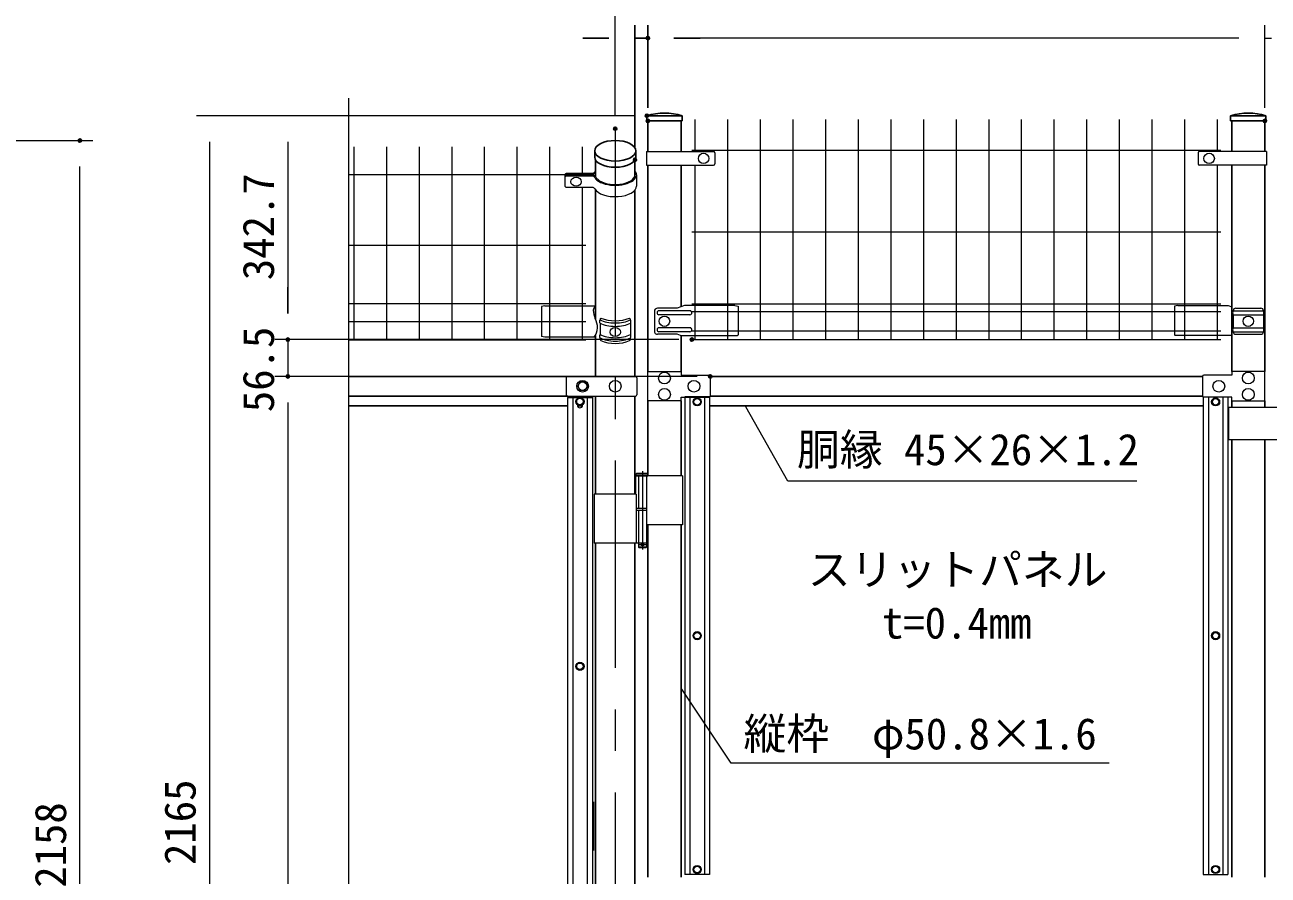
# Model space of a CAD drawing. Units: millimetres, scale not verified. Extents: x -4200 to 4200, y -2970 to 2970.
# Drawn here: x -1389 to 515, y 377 to 1679 of the extents above; entities that cross this region are included whole.
import ezdxf
from ezdxf.enums import TextEntityAlignment as Align

# ---------------------------------------------------------------- set-up
doc = ezdxf.new("R2010")
doc.units = ezdxf.units.MM
doc.header["$LTSCALE"] = 10
doc.header["$PDMODE"] = 32
doc.header["$PDSIZE"] = 5
doc.linetypes.add('DASHED', pattern=[7.5, 6, -1.5])
doc.linetypes.add('USER1', pattern=[50.8, 31.75, -6.35, 6.35, -6.35])
for name, color, linetype, lineweight in [('0-0_D-STR1', 1, 'Continuous', 25), ('0-1_D-STR3', 3, 'Continuous', 13), ('0-2_D-STR-DIM', 7, 'Continuous', 13), ('0-3_0', 7, 'Continuous', 25), ('0-4_Defpoints', 8, 'Continuous', 25), ('0-5_D-BMK', 2, 'USER1', 13), ('0-6_D-STR-TXT', 7, 'Continuous', 13), ('0-A_D-STR2', 7, 'Continuous', 13)]:
    doc.layers.add(name, color=color, linetype=linetype, lineweight=lineweight)
doc.styles.add('ＭＳ ゴシック', font='')
doc.styles.get('ＭＳ ゴシック').set_extended_font_data('MS Gothic')

msp = doc.modelspace()

# ---------------------------------------------------------------- linework, layer by layer
at = {"layer": '0-0_D-STR1'}
for p, q in [((-436.78, 1539.62), (-382.78, 1539.62)), ((-436.78, 1539.62), (-436.78, 1531.62)), ((-436.78, 1531.62), (-382.78, 1531.62)), ((-435.18, 1484.71), (-435.18, 1531.62)), ((-384.38, 1484.71), (-384.38, 1531.62)), ((-382.78, 1539.62), (-382.78, 1531.62)), ((511.42, 1539.62), (457.42, 1539.62)), ((457.42, 1539.62), (457.42, 1531.62)), ((511.42, 1531.62), (457.42, 1531.62)), ((459.02, 1484.71), (459.02, 1531.62)), ((509.82, 1484.71), (509.82, 1531.62)), ((511.42, 1539.62), (511.42, 1531.62)), ((-516.63, 1476.37), (-516.63, 1485.9)), ((-453.73, 1485.9), (-453.73, 1476.37)), ((-515.43, 1446.25), (-515.43, 1472.07)), ((-454.93, 1472.07), (-454.93, 1449.31)), ((-435.18, 1147.96), (-435.18, 1463.71)), ((-384.38, 1247.05), (-384.38, 1463.71)), ((459.02, 1147.96), (459.02, 1463.71)), ((509.82, 1147.96), (509.82, 1463.71)), ((-515.43, 1228.17), (-515.43, 1425.98)), ((-454.93, 1425.98), (-454.93, 1140.46)), ((-515.43, 1140.46), (-515.43, 1203.33)), ((-384.38, 1147.96), (-384.38, 1203.14)), ((-557.83, 1140.46), (-893, 1140.46)), ((-339.63, 1140.46), (414.27, 1140.46)), ((-557.82, 1110.46), (-893, 1110.46)), ((-520.18, 1108.21), (-520.18, 1110.46)), ((-515.43, 1110.46), (-515.43, 960.26)), ((-454.93, 1110.46), (-454.93, 960.26)), ((-339.63, 1110.46), (414.27, 1110.46)), ((-558.18, 1095.46), (-893, 1095.46)), ((-543.05, 1095.46), (-535.31, 1095.46)), ((-435.18, 1102.96), (-435.18, 988.26)), ((-384.38, 1102.96), (-384.38, 988.26)), ((-340.68, 1095.46), (415.32, 1095.46)), ((459.02, 1102.96), (459.02, 1093.14)), ((509.82, 1102.96), (509.82, 1093.14)), ((459.02, 1043.14), (459.02, 373.63)), ((509.82, 1043.14), (509.82, 373.63)), ((-435.18, 913.26), (-435.18, 373.63)), ((-384.38, 913.26), (-384.38, 373.63)), ((-515.43, 885.26), (-515.43, 282.96)), ((-454.93, 885.26), (-454.93, 282.96))]:
    msp.add_line(p, q, dxfattribs=at)
for centre in [(-409.78, 1450.5), (484.42, 1450.5)]:
    msp.add_arc(centre, 93.12, 73.14606, 106.85394, dxfattribs=at)
msp.add_ellipse((-485.18, 1485.9), major_axis=(31.45, 0), ratio=0.5, dxfattribs=at)
msp.add_ellipse((-485.18, 1476.37), major_axis=(31.45, 0), ratio=0.5, start_param=3.1415927, end_param=6.2831853, dxfattribs=at)
at = {"layer": '0-1_D-STR3'}
for p, q in [((-437.48, 1484.71), (-334.79, 1484.71)), ((-437.48, 1484.71), (-437.48, 1463.71)), ((-332.79, 1482.71), (-332.79, 1465.71)), ((407.43, 1482.71), (407.43, 1465.71)), ((512.12, 1484.71), (409.43, 1484.71)), ((512.12, 1484.71), (512.12, 1463.71)), ((-562.17, 1449.41), (-562.17, 1434.89)), ((-520.03, 1451.36), (-560.17, 1451.36)), ((-518.84, 1450.23), (-560.17, 1450.23)), ((-518.84, 1448.41), (-560.17, 1448.41)), ((-520.16, 1447.28), (-560.17, 1447.28)), ((-452.63, 1449.31), (-452.63, 1431.99)), ((-437.48, 1463.71), (-334.79, 1463.71)), ((512.12, 1463.71), (409.43, 1463.71)), ((-562.17, 1446.46), (-562.17, 1431.94)), ((-520.15, 1429.94), (-560.17, 1429.94)), ((-593.18, 1248.36), (-598.18, 1247.36)), ((-598.18, 1247.36), (-598.18, 1201.36)), ((-593.18, 1248.36), (-515.43, 1248.36)), ((-425.27, 1239.96), (-425.27, 1209.96)), ((-390.42, 1244.96), (-420.27, 1244.96)), ((-370.78, 1240.96), (-418.19, 1240.96)), ((-378.87, 1248.96), (-390.42, 1244.96)), ((-301.78, 1248.96), (-378.87, 1248.96)), ((-301.78, 1248.96), (-296.78, 1247.96)), ((-296.78, 1247.96), (-296.78, 1204.14)), ((376.42, 1248.96), (371.42, 1247.96)), ((371.42, 1247.96), (371.42, 1204.14)), ((376.42, 1248.96), (453.51, 1248.96)), ((453.51, 1248.96), (459.02, 1247.05)), ((461.22, 1240.96), (507.63, 1240.96)), ((465.22, 1244.96), (503.63, 1244.96)), ((-508.45, 1221.89), (-508.45, 1204.57)), ((-461.91, 1221.89), (-461.91, 1204.57)), ((-370.78, 1234.96), (-418.19, 1234.96)), ((461.22, 1234.96), (461.22, 1214.96)), ((461.22, 1234.96), (507.63, 1234.96)), ((507.63, 1234.96), (507.63, 1214.96)), ((-390.42, 1204.96), (-420.27, 1204.96)), ((-370.78, 1214.96), (-418.19, 1214.96)), ((-370.78, 1208.96), (-418.19, 1208.96)), ((-385.17, 1203.14), (-390.42, 1204.96)), ((-385.17, 1203.14), (-297.78, 1203.14)), ((459.02, 1203.14), (372.42, 1203.14)), ((461.22, 1214.96), (507.63, 1214.96)), ((461.22, 1208.96), (507.63, 1208.96)), ((465.22, 1204.96), (503.63, 1204.96)), ((-560.18, 1138.46), (-560.18, 1112.46)), ((-558.18, 1140.46), (-453.85, 1140.46)), ((-451.85, 1138.46), (-451.85, 1112.46)), ((-339.63, 1140.46), (-339.63, 1110.46)), ((414.27, 1140.46), (414.27, 1110.46)), ((-558.18, 1110.46), (-453.85, 1110.46)), ((-558.18, 1108.21), (-520.18, 1108.21)), ((-558.18, 1108.21), (-558.18, 285.21)), ((-550.18, 1108.21), (-550.18, 285.21)), ((-528.18, 1108.21), (-528.18, 285.21)), ((-520.18, 1108.21), (-520.18, 285.21)), ((-340.68, 1109.21), (-378.68, 1109.21)), ((-378.68, 1109.21), (-378.68, 377.88)), ((-370.68, 1109.21), (-370.68, 377.88)), ((-348.68, 1109.21), (-348.68, 377.88)), ((-340.68, 1109.21), (-340.68, 377.88)), ((415.32, 1109.21), (453.32, 1109.21)), ((415.32, 1109.21), (415.32, 377.88)), ((423.32, 1109.21), (423.32, 377.88)), ((445.32, 1109.21), (445.32, 377.88)), ((453.32, 1109.21), (453.32, 377.88)), ((-543.18, 1097.16), (-543.18, 1096.46)), ((-535.18, 1096.46), (-535.18, 1097.16)), ((574.22, 1093.14), (454.22, 1093.14)), ((454.22, 1093.14), (454.22, 1043.14)), ((574.22, 1043.14), (454.22, 1043.14)), ((-452.34, 992.26), (-453.34, 991.26)), ((-453.34, 991.26), (-435.18, 991.26)), ((-453.34, 988.26), (-453.34, 991.26)), ((-452.34, 992.26), (-435.18, 992.26)), ((-454.14, 988.26), (-454.14, 960.26)), ((-382.38, 988.26), (-454.14, 988.26)), ((-453.34, 988.26), (-435.18, 988.26)), ((-437.18, 988.26), (-437.18, 913.26)), ((-382.38, 988.26), (-382.38, 913.26)), ((-452.93, 960.26), (-517.43, 960.26)), ((-517.43, 960.26), (-517.43, 885.26)), ((-452.93, 960.26), (-452.93, 885.26)), ((-437.18, 938.26), (-452.93, 938.26)), ((-437.18, 935.26), (-452.93, 935.26)), ((-437.18, 935.26), (-452.93, 935.26)), ((-382.38, 913.26), (-437.18, 913.26)), ((-435.18, 885.26), (-517.43, 885.26)), ((-449.34, 885.26), (-449.34, 879.26)), ((-448.34, 878.26), (-449.34, 879.26)), ((-437.34, 879.26), (-449.34, 879.26)), ((-438.34, 878.26), (-448.34, 878.26)), ((-437.34, 879.26), (-438.34, 878.26)), ((-437.34, 885.26), (-437.34, 879.26)), ((-518.48, 489.46), (-518.48, 414.46)), ((-340.68, 377.88), (-378.68, 377.88)), ((415.32, 377.88), (453.32, 377.88))]:
    msp.add_line(p, q, dxfattribs=at)
at = {"layer": '0-1_D-STR3', "linetype": 'DASHED'}
for p, q in [((-449.64, 988.26), (-449.64, 938.26)), ((-449.64, 935.26), (-449.64, 885.26)), ((-437.04, 913.26), (-437.04, 885.26))]:
    msp.add_line(p, q, dxfattribs=at)
at = {"layer": '0-1_D-STR3'}
for points in [[(-517.25, 1200.36), (-593.18, 1200.36), (-598.18, 1201.36)], [(-384.38, 1102.96), (-435.18, 1102.96), (-435.18, 1147.96), (-384.38, 1147.96), (-384.38, 1142.46), (-341.63, 1142.46)], [(459.02, 1102.96), (509.82, 1102.96), (509.82, 1147.96), (459.02, 1147.96), (459.02, 1142.46), (416.27, 1142.46)], [(-384.38, 1102.96), (-384.38, 1108.46), (-341.63, 1108.46)], [(459.02, 1102.96), (459.02, 1108.46), (416.27, 1108.46)]]:
    msp.add_lwpolyline(points, dxfattribs=at)
for points in [[(-542.68, 1125.46), (-538.94, 1131.96), (-531.42, 1131.96), (-527.68, 1125.46), (-531.42, 1118.96), (-538.94, 1118.96)], [(-544.95, 1101.96), (-542.07, 1106.96), (-536.29, 1106.96), (-533.41, 1101.96), (-536.29, 1096.96), (-542.07, 1096.96)], [(-365.45, 1101.46), (-362.57, 1106.46), (-356.79, 1106.46), (-353.91, 1101.46), (-356.79, 1096.46), (-362.57, 1096.46)], [(440.09, 1101.46), (437.21, 1106.46), (431.43, 1106.46), (428.55, 1101.46), (431.43, 1096.46), (437.21, 1096.46)], [(-365.45, 743.54), (-362.57, 748.54), (-356.79, 748.54), (-353.91, 743.54), (-356.79, 738.54), (-362.57, 738.54)], [(440.09, 743.54), (437.21, 748.54), (431.43, 748.54), (428.55, 743.54), (431.43, 738.54), (437.21, 738.54)], [(-544.95, 696.71), (-542.07, 701.71), (-536.29, 701.71), (-533.41, 696.71), (-536.29, 691.71), (-542.07, 691.71)], [(-365.45, 385.63), (-362.57, 380.63), (-356.79, 380.63), (-353.91, 385.63), (-356.79, 390.63), (-362.57, 390.63)], [(440.09, 385.63), (437.21, 380.63), (431.43, 380.63), (428.55, 385.63), (431.43, 390.63), (437.21, 390.63)]]:
    msp.add_lwpolyline(points, close=True, dxfattribs=at)
for centre, radius in [((-349.78, 1474.21), 8), ((424.42, 1474.21), 8), ((-409.78, 1224.96), 8), ((484.42, 1224.96), 8), ((-409.78, 1137.96), 9), ((484.42, 1137.96), 9), ((-535.18, 1125.46), 9), ((-535.18, 1125.46), 6.5), ((-485.18, 1125.46), 9), ((-364.63, 1125.46), 9), ((439.27, 1125.46), 9), ((-539.18, 1101.96), 6.25), ((-539.18, 1101.96), 5), ((-409.78, 1112.96), 9), ((-359.68, 1101.46), 6.25), ((-359.68, 1101.46), 5), ((434.32, 1101.46), 6.25), ((434.32, 1101.46), 5), ((484.42, 1112.96), 9), ((-443.34, 883.26), 2), ((-359.68, 743.54), 6.25), ((-359.68, 743.54), 5), ((434.32, 743.54), 6.25), ((434.32, 743.54), 5), ((-539.18, 696.71), 6.25), ((-539.18, 696.71), 5), ((-359.68, 385.63), 6.25), ((-359.68, 385.63), 5), ((434.32, 385.63), 6.25), ((434.32, 385.63), 5)]:
    msp.add_circle(centre, radius, dxfattribs=at)
for centre, radius, start, end in [((-334.79, 1482.71), 2, 0, 90), ((409.43, 1482.71), 2, 90, 180), ((-560.17, 1449.36), 2, 90, 180), ((-560.17, 1448.23), 2, 90, 180), ((-560.17, 1446.41), 2, 90, 180), ((-560.17, 1445.28), 2, 90, 180), ((-520.29, 1443.11), 4.18, 28.40933, 88.20008), ((-520.54, 1455.93), 4.6, 276.30809, 328.37234), ((-519.35, 1454.81), 4.6, 276.30809, 328.37234), ((-519.35, 1443.84), 4.6, 26.98908, 83.69191), ((-334.79, 1465.71), 2, 270, 0), ((409.43, 1465.71), 2, 180, 270), ((-560.17, 1431.94), 2, 180, 270), ((-520.28, 1425.76), 4.18, 28.40933, 88.20008), ((-495.92, 1460.03), 23.92, 216.1362, 227.83852), ((-464.3, 1247.21), 54.76, 185.79616, 199.1234), ((-420.27, 1239.96), 5, 90, 180), ((-418.19, 1237.96), 3, 90, 270), ((-370.78, 1237.96), 3, 270, 90), ((466.47, 1237.96), 6.05, 150.26731, 209.73269), ((465.22, 1240.96), 4, 90, 180), ((503.63, 1240.96), 4, 0, 90), ((502.37, 1237.96), 6.05, 330.26731, 29.73269), ((-539.05, 1215.75), 26.69, 324.7846, 30.43352), ((-504.61, 1224.49), 4.64, 145.91773, 214.08227), ((-504.88, 1227), 3.57, 126.73831, 178.66216), ((-465.48, 1227), 3.57, 1.33784, 53.26169), ((-465.75, 1224.49), 4.64, 325.91773, 34.08227), ((-504.59, 1201.97), 4.65, 146.03823, 213.96177), ((-465.77, 1201.97), 4.65, 326.03823, 33.96177), ((-420.27, 1209.96), 5, 180, 270), ((-418.19, 1211.96), 3, 90, 270), ((-370.78, 1211.96), 3, 270, 90), ((-297.78, 1204.14), 1, 270, 0), ((372.42, 1204.14), 1, 180, 270), ((466.49, 1211.96), 6.07, 150.37394, 209.62606), ((465.22, 1208.96), 4, 180, 270), ((503.63, 1208.96), 4, 270, 0), ((502.35, 1211.96), 6.07, 330.37394, 29.62606), ((-505.07, 1198.22), 3.57, 161.14751, 237.01464), ((-465.29, 1198.22), 3.57, 302.98536, 18.85249), ((-558.18, 1138.46), 2, 90, 180), ((-453.85, 1138.46), 2, 0, 90), ((-341.63, 1140.46), 2, 0, 90), ((416.27, 1140.46), 2, 90, 180), ((-558.18, 1112.46), 2, 180, 270), ((-453.85, 1112.46), 2, 270, 0), ((-341.63, 1110.46), 2, 270, 0), ((416.27, 1110.46), 2, 180, 270), ((-539.18, 1096.46), 4, 180, 0)]:
    msp.add_arc(centre, radius, start, end, dxfattribs=at)
for centre, major_axis, ratio, start_param, end_param in [((-485.18, 1449.31), (32.55, 0), 0.5, 2.7634162, 2.8799432), ((-485.18, 1449.31), (32.55, 0), 0.5, 3.40342, 6.6613618), ((-485.18, 1449.31), (30.25, 0), 0.5, 3.6235204, 6.2831853), ((-485.18, 1431.99), (32.55, 0), 0.5, 3.4050107, 6.2831853), ((-488.53, 1241.68), (-30.25, 0.29), 0.467633, 5.8122916, 6.3038813), ((-485.18, 1237.41), (31.85, 0), 0.474882, 3.8931408, 5.5316371), ((-485.18, 1232.22), (31.85, 0), 0.474882, 3.8931408, 5.5316371), ((-485.18, 1240.88), (31.85, 0), 0.474882, 3.9569871, 5.4677909), ((-485.18, 1214.9), (31.85, 0), 0.474882, 3.8931408, 5.5316371), ((-485.18, 1209.7), (31.85, 0), 0.474882, 3.8931408, 5.5316371), ((-485.18, 1206.24), (31.85, 0), 0.474882, 3.9569871, 5.4677909)]:
    msp.add_ellipse(centre, major_axis=major_axis, ratio=ratio, start_param=start_param, end_param=end_param, dxfattribs=at)
for centre in [(-545.18, 1438.61), (-485.18, 1208.43)]:
    msp.add_ellipse(centre, major_axis=(8, 0), ratio=0.866025, dxfattribs=at)
at = {"layer": '0-2_D-STR-DIM'}
for p, q in [((-485.18, 1539.74), (-485.18, 1798.46)), ((-435.18, 1551.62), (-435.18, 1678.46)), ((509.82, 1551.62), (509.82, 1678.46)), ((509.82, 1551.62), (509.82, 1678.46)), ((469.82, 1658.46), (-395.18, 1658.46)), ((469.82, 1658.46), (429.82, 1658.46)), ((509.82, 1658.46), (519.82, 1658.46)), ((-893, 294.11), (-893, 1566.46)), ((-456.78, 1539.62), (-1126.61, 1539.62)), ((-456.78, 1539.62), (-1006.61, 1539.62)), ((-2102.89, 1501.62), (-1285.07, 1501.62)), ((-1106.61, 1499.62), (-1106.61, -585.38)), ((-986.61, 1499.62), (-986.61, 1236.96)), ((-1305.07, -616.54), (-1305.07, 1461.62)), ((-986.61, 1236.96), (-986.61, 1276.96)), ((-387.68, 1196.96), (-1006.61, 1196.96)), ((-387.68, 1196.96), (-1006.61, 1196.96)), ((-986.61, 1196.96), (-986.61, 1140.46)), ((-359.63, 1140.46), (-1006.61, 1140.46)), ((-359.63, 1140.46), (-1006.61, 1140.46)), ((-986.61, 1100.46), (-986.61, 1060.46)), ((-986.61, 1100.46), (-986.61, -556.54))]:
    msp.add_line(p, q, dxfattribs=at)
at = {"layer": '0-3_0'}
for p, q in [((-454.93, 1492.07), (-454.93, 1678.46)), ((-435.18, 1551.62), (-435.18, 1678.46)), ((-494.93, 1658.46), (-534.93, 1658.46)), ((-454.93, 1658.46), (-435.18, 1658.46)), ((-395.18, 1658.46), (-355.18, 1658.46))]:
    msp.add_line(p, q, dxfattribs=at)
at = {"layer": '0-4_Defpoints'}
for p in [(-435.18, 1658.46), (-435.18, 1658.46), (-436.78, 1539.62), (-436.78, 1539.62), (-435.18, 1531.62), (-435.18, 1531.62), (509.82, 1531.62), (-485.18, 1519.74), (-1305.07, 1501.62), (-454.93, 1472.07), (-986.61, 1196.96), (-367.68, 1196.96), (-986.61, 1140.46), (-339.63, 1140.46)]:
    msp.add_point(p, dxfattribs=at)
at = {"layer": '0-5_D-BMK'}
for p, q in [((-485.18, 1519.74), (-485.18, -1017.12)), ((-443.34, 995.26), (-443.34, 875.26)), ((-448.34, 883.26), (-438.34, 883.26))]:
    msp.add_line(p, q, dxfattribs=at)
at = {"layer": '0-6_D-STR-TXT'}
for points in [[(313.8, 980.01), (-220.88, 980.01), (-285.21, 1093.72)], [(271.5, 548.24), (-307.55, 548.24), (-383.27, 661.77)]]:
    msp.add_lwpolyline(points, dxfattribs=at)
at = {"layer": '0-A_D-STR2'}
for p, q in [((-362.68, 1484.71), (-362.68, 1533.96)), ((-312.68, 1196.96), (-312.68, 1533.96)), ((-262.68, 1196.96), (-262.68, 1533.96)), ((-212.68, 1196.96), (-212.68, 1533.96)), ((-162.68, 1196.96), (-162.68, 1533.96)), ((-112.68, 1196.96), (-112.68, 1533.96)), ((-62.68, 1196.96), (-62.68, 1533.96)), ((-12.68, 1196.96), (-12.68, 1533.96)), ((37.32, 1196.96), (37.32, 1533.96)), ((87.32, 1196.96), (87.32, 1533.96)), ((137.32, 1196.96), (137.32, 1533.96)), ((187.32, 1196.96), (187.32, 1533.96)), ((237.32, 1196.96), (237.32, 1533.96)), ((287.32, 1196.96), (287.32, 1533.96)), ((337.32, 1196.96), (337.32, 1533.96)), ((387.32, 1196.96), (387.32, 1533.96)), ((437.32, 1484.71), (437.32, 1533.96)), ((-885.18, 1196.36), (-885.18, 1491.96)), ((-835.18, 1196.36), (-835.18, 1491.96)), ((-785.18, 1196.36), (-785.18, 1491.96)), ((-735.18, 1196.36), (-735.18, 1491.96)), ((-685.18, 1196.36), (-685.18, 1491.96)), ((-635.18, 1196.36), (-635.18, 1491.96)), ((-585.18, 1196.36), (-585.18, 1491.96)), ((-535.18, 1448.41), (-535.18, 1491.96)), ((-367.68, 1486.96), (442.32, 1486.96)), ((-893, 1449.46), (-530.18, 1449.46)), ((-362.68, 1196.96), (-362.68, 1463.71)), ((437.32, 1196.96), (437.32, 1463.71)), ((-535.18, 1196.36), (-535.18, 1429.94)), ((-367.68, 1361.96), (442.32, 1361.96)), ((-893, 1341.2), (-530.18, 1341.2)), ((-893, 1252.36), (-530.18, 1252.36)), ((-367.68, 1251.72), (442.32, 1251.72)), ((-367.68, 1239.86), (442.32, 1239.86)), ((-893, 1224.36), (-530.18, 1224.36)), ((-367.68, 1210.06), (442.32, 1210.06)), ((-893, 1196.36), (-530.18, 1196.36)), ((-367.68, 1196.96), (442.32, 1196.96))]:
    msp.add_line(p, q, dxfattribs=at)

# ---------------------------------------------------------------- texts
at = {"layer": '0-2_D-STR-DIM', "style": 'ＭＳ ゴシック'}
for s, p in [('342.7', (-993.36, 1287.82)), ('56.5', (-993.36, 1085.73)), ('2165', (-1113.36, 392.52)), ('2158', (-1311.81, 357.67))]:
    msp.add_text(s, height=48.09, rotation=90, dxfattribs=at).set_placement(p, align=Align.BOTTOM_LEFT)
at = {"layer": '0-6_D-STR-TXT', "style": 'ＭＳ ゴシック'}
for s, p in [('胴縁 45×26×1.2', (-206.8, 990.14)), ('スリットパネル', (-190.34, 806.37)), ('t=0.4mm', (-76.63, 724.72)), ('縦枠\u3000φ50.8×1.6', (-288.65, 554.98))]:
    msp.add_text(s, height=48.09, dxfattribs=at).set_placement(p, align=Align.BOTTOM_LEFT)

doc.saveas('drawing.dxf')
